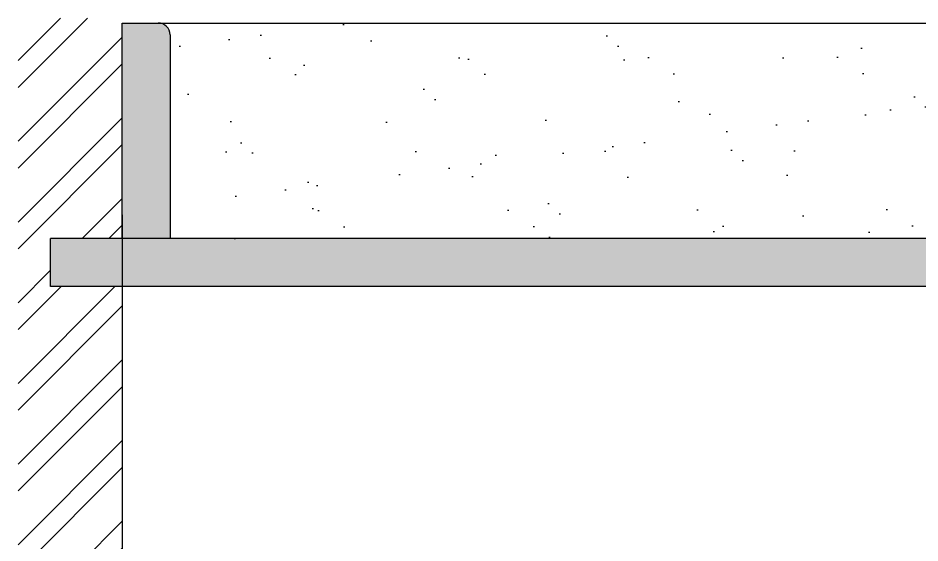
# Model space of a CAD drawing. Extents: x -36 to 357, y 137 to 237.
# Drawn here: x 41.4646 to 41.8413, y 152.5492 to 152.7683 of the extents above; entities that cross this region are included whole.
import ezdxf

# ---------------------------------------------------------------- set-up
doc = ezdxf.new("R2010")
doc.units = 0
doc.header["$LTSCALE"] = 0.01
for name, color, linetype in [('01', 1, 'CONTINUOUS'), ('A-HACHURAPARED', 254, 'CONTINUOUS'), ('ARQ-HTC', 9, 'CONTINUOUS'), ('ARQ_CORTE1', 3, 'CONTINUOUS')]:
    doc.layers.add(name, color=color, linetype=linetype)

msp = doc.modelspace()

# ---------------------------------------------------------------- hatches: boundary and pattern name
at = {"layer": '01'}
h = msp.add_hatch(dxfattribs=at)
h.set_pattern_fill('ANSI32', color=251, scale=0.0025)
h.set_pattern_definition([(45, (63.157434, -20.742526), (-0.0168379802, 0.0168379802), []), (45, (63.16866, -20.742526), (-0.0168379802, 0.0168379802), [])])
h.paths.add_polyline_path([(41.5081, 152.056), (41.5081, 152.056), (41.5081, 152.256), (41.5081, 152.65618), (41.4781, 152.65618), (41.4781, 152.67618), (41.5081, 152.67618), (41.5081, 152.68618), (41.5081, 152.76825), (41.46457, 152.76825), (41.46457, 151.77582), (41.5081, 151.77582)])
at = {"layer": 'A-HACHURAPARED'}
h = msp.add_hatch(dxfattribs=at)
h.set_pattern_fill('AR-SAND', color=252, scale=0.001, angle=180)
h.set_pattern_definition([(217.5, (85.80002, -11.94267), (0.001600031, -0.048941324), [0, -0.038608, 0, -0.04318, 0, -0.041275]), (187.5, (85.80002, -11.94267), (-0.044952328, -0.07168251), [0, -0.020828, 0, -0.034798, 0, -0.013335]), (147.5, (85.83126, -11.94267), (-0.079099237, -0.000143718), [0, -0.0127, 0, -0.04572, 0, -0.05969]), (137.5, (85.83126, -11.94267), (-0.076355645, -0.022292932), [0, -0.00635, 0, -0.029972, 0, -0.03429])])
h.paths.add_polyline_path([(43.0081, 152.76618), (41.5231, 152.76618, -0.414214), (41.5281, 152.76118), (41.5281, 152.67618), (42.1481, 152.67618), (42.1481, 152.62618), (42.1631, 152.62618, 0.414214), (42.1681, 152.63118), (42.1681, 152.67118, 0.414214), (42.1631, 152.67618), (43.0081, 152.67582)])
h.paths.add_polyline_path([(43.0081, 152.67582), (42.1631, 152.67618, -0.414214), (42.1681, 152.67118), (42.1681, 152.63118, -0.414214), (42.1631, 152.62618), (43.0081, 152.62618)], flags=17)
h.paths.add_polyline_path([(42.85851, 152.69363), (42.85851, 152.7486), (42.77164, 152.7486), (42.77164, 152.69363)], flags=24)
h.paths.add_polyline_path([(41.6395, 152.63831), (41.6395, 152.69329), (41.55264, 152.69329), (41.55264, 152.63831)], flags=25)
h.paths.add_polyline_path([(42.85885, 152.62277), (42.85885, 152.67774), (42.77199, 152.67774), (42.77199, 152.62277)], flags=9)
at = {"layer": 'ARQ-HTC'}
msp.add_hatch(color=256, dxfattribs=at).paths.add_polyline_path([(41.5281, 152.76118, 0.414214), (41.5231, 152.76618), (41.5081, 152.76618), (41.5081, 152.67618), (41.5281, 152.67618)])
h = msp.add_hatch(color=256, dxfattribs=at)
h.paths.add_polyline_path([(41.4831, 152.67618), (41.4781, 152.67618), (41.4781, 152.65618), (41.4831, 152.65618)])
h.paths.add_polyline_path([(41.5081, 152.67618), (41.4831, 152.67618), (41.4831, 152.65618), (41.5081, 152.65618)])
h.paths.add_polyline_path([(42.0881, 152.67618), (41.5081, 152.67618), (41.5081, 152.65618), (42.0881, 152.65618)])

# ---------------------------------------------------------------- linework, layer by layer
at = {"layer": '01', "ltscale": 10}
msp.add_line((41.5231, 152.76618, -2), (42.08021, 152.76618, -2), dxfattribs=at)
at = {"layer": '01'}
for q in [(41.5081, 151.86582, -2), (41.5081, 151.77582, -2), (41.5081, 151.86582, -2)]:
    msp.add_line((41.5081, 152.68618, -2), q, dxfattribs=at)
at = {"layer": 'ARQ_CORTE1'}
for p, q in [((41.5081, 152.67618, -2), (41.5081, 152.76618, -2)), ((41.5081, 152.76618, -2), (41.5231, 152.76618, -2)), ((41.5281, 152.76118, -2), (41.5281, 152.67618, -2)), ((41.4781, 152.65618, -2), (41.4781, 152.67618, -2))]:
    msp.add_line(p, q, dxfattribs=at)
at = {"layer": 'ARQ_CORTE1', "extrusion": (0, 0, -1)}
for p, q in [((42.1031, 152.67618, -2), (41.4781, 152.67618, -2)), ((42.0881, 152.65618, -2), (41.4781, 152.65618, -2))]:
    msp.add_line(p, q, dxfattribs=at)
at = {"layer": 'ARQ_CORTE1'}
msp.add_arc((41.5231, 152.76118, -2), 0.005, 0, 90, dxfattribs=at)

doc.saveas('drawing.dxf')
